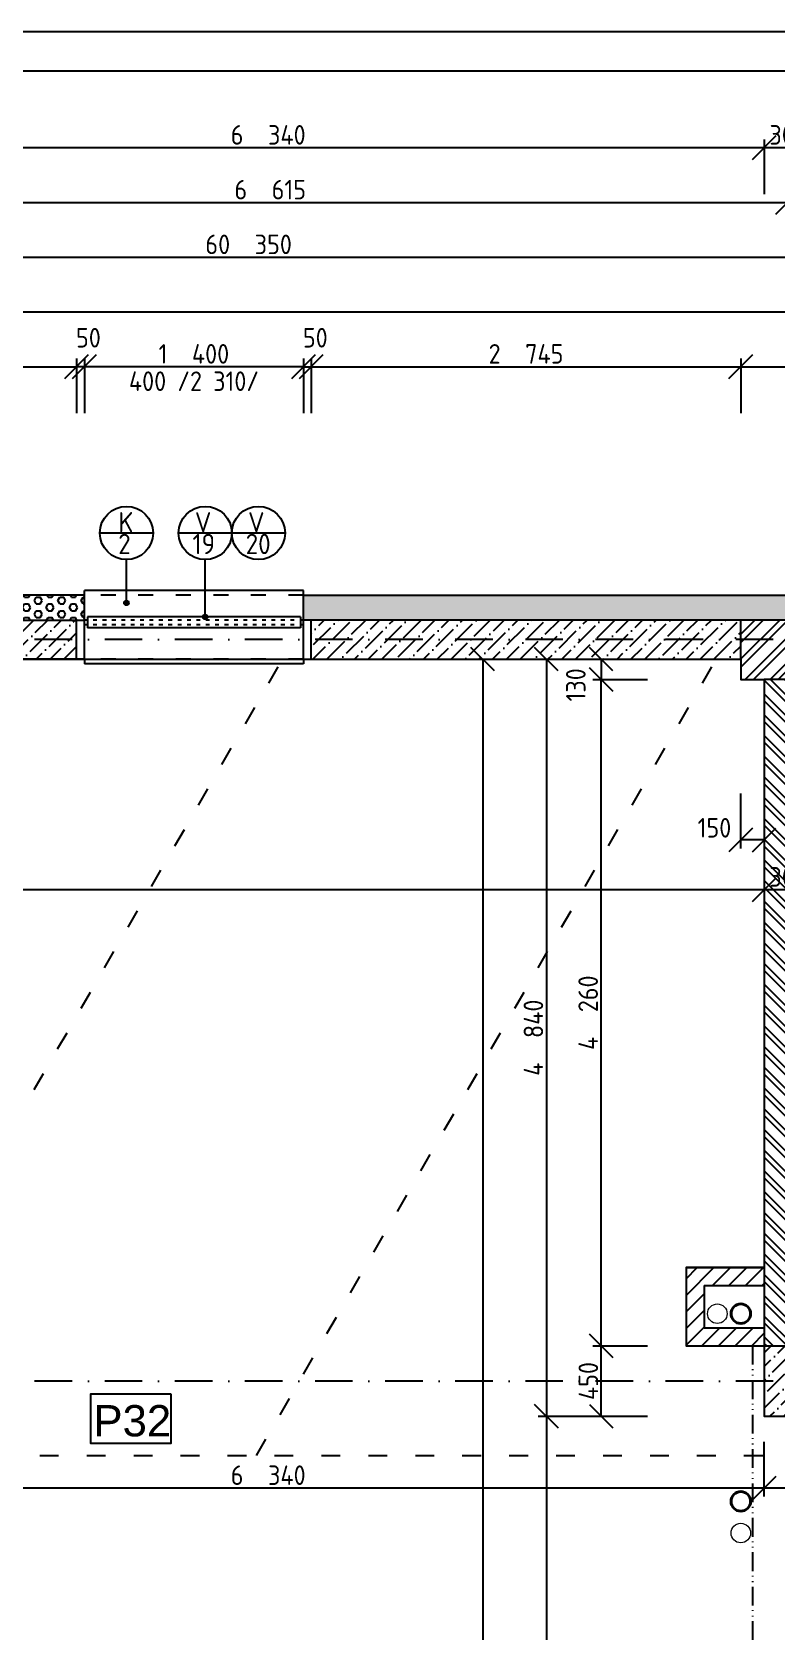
# Model space of a CAD drawing. Extents: x 4511820 to 5180432, y -1526536 to -944957.
# Drawn here: x 5124722 to 5129477, y -1379021 to -1368798 of the extents above; entities that cross this region are included whole.
import ezdxf

# ---------------------------------------------------------------- set-up
doc = ezdxf.new("R2010")
doc.units = 0
doc.header["$MEASUREMENT"] = 0
for name, pattern in [('ACAD_ISO03W100', [30, 12, -18]), ('ACAD_ISO12W100', [22, 12, -3, 0.5, -3, 0.5, -3]), ('BODKOCIARKOVANA_3', [5.6, 3, -1.3, 0, -1.3])]:
    doc.linetypes.add(name, pattern=pattern)
doc.layers.get('0').update_dxf_attribs({"linetype": 'CONTINUOUS'})
doc.layers.get('Defpoints').update_dxf_attribs({"color": 61, "linetype": 'CONTINUOUS'})
for name, color, linetype in [('KÓTY', 4, 'CONTINUOUS'), ('MÚRY', 1, 'CONTINUOUS'), ('OKNÁ', 143, 'CONTINUOUS'), ('osi', 253, 'CONTINUOUS'), ('Plochy', 41, 'CONTINUOUS'), ('POPIS', 7, 'CONTINUOUS'), ('POZEMOK', 7, 'CONTINUOUS'), ('TENKÁ', 7, 'CONTINUOUS'), ('ŠRAFY', 82, 'CONTINUOUS')]:
    doc.layers.add(name, color=color, linetype=linetype)
doc.layers.add('zz-kanal-daždová', color=136, linetype='CONTINUOUS', lineweight=40)
doc.layers.add('zz-kanal-splaskova', color=37, linetype='CONTINUOUS', lineweight=18)
doc.styles.add('Style-Arial', font='arial.ttf')
doc.styles.add('STYLE1', font='isocp.shx')
doc.dimstyles.new('STANDARD-50', dxfattribs={"dimtxt": 125, "dimasz": 150, "dimexe": 10, "dimexo": 200, "dimgap": 20, "dimtad": 1, "dimdsep": 46, "dimlunit": 6, "dimtxsty": 'STYLE1', "dimblk1": 'OBLIQUE', "dimblk2": 'OBLIQUE', "dimsah": 1, "dimcen": 2.5, "dimse1": 1, "dimse2": 1, "dimadec": 0, "dimazin": 0, "dimtfac": 1, "dimtmove": 1, "dimatfit": 3, "dimldrblk": 'OBLIQUE', "dimfxl": 1, "dimtolj": 1, "dimtzin": 0, "dimarcsym": 0})
pattern_1 = [(45, (584112, 0), (33.1456304, 121.533978), [156.25, -31.25, 0, -31.25])]
pattern_2 = [(0, (9e-09, -175781), (0, 43.3012702), [25, -50]), (120, (9e-09, -175781), (-37.5, -21.6506351), [25, -50]), (60, (25, -175781), (-37.5, 21.6506351), [25, -50])]

# ---------------------------------------------------------------- blocks, each defined once
blk = doc.blocks.new('_OBLIQUE')
at = {"color": 0, "linetype": 'ByBlock'}
blk.add_line((-0.5, -0.5), (0.5, 0.5), dxfattribs=at)
blk = doc.blocks.new('*D13288')
at = {"layer": 'Defpoints', "color": 0}
for p in [(5156282, -1370238), (5095932, -1372208), (5156282, -1372208)]:
    blk.add_point(p, dxfattribs=at)
at = {"layer": 'KÓTY', "color": 0, "lineweight": -2}
blk.add_line((5095932, -1370238), (5156282, -1370238), dxfattribs=at)
at = {"layer": 'KÓTY', "color": 0, "linetype": 'ByBlock', "lineweight": -2, "xscale": 150, "yscale": 150, "zscale": 150, "rotation": 180}
blk.add_blockref('_OBLIQUE', (5095932, -1370238), dxfattribs=at)
at = {"layer": 'KÓTY', "color": 0, "linetype": 'ByBlock', "lineweight": -2, "xscale": 150, "yscale": 150, "zscale": 150}
blk.add_blockref('_OBLIQUE', (5156282, -1370238), dxfattribs=at)
at = {"layer": 'KÓTY', "color": 0, "insert": (5126107, -1370156), "char_height": 125, "attachment_point": 5, "style": 'STYLE1'}
blk.add_mtext('\\A1;60ﾠ350', dxfattribs=at)
blk = doc.blocks.new('*D13295')
at = {"layer": 'Defpoints', "color": 0}
for p in [(5129552, -1369888), (5122937, -1372208), (5129552, -1372333)]:
    blk.add_point(p, dxfattribs=at)
at = {"layer": 'KÓTY', "color": 0, "lineweight": -2}
blk.add_line((5122937, -1369888), (5129552, -1369888), dxfattribs=at)
at = {"layer": 'KÓTY', "color": 0, "linetype": 'ByBlock', "lineweight": -2, "xscale": 150, "yscale": 150, "zscale": 150, "rotation": 180}
blk.add_blockref('_OBLIQUE', (5122937, -1369888), dxfattribs=at)
at = {"layer": 'KÓTY', "color": 0, "linetype": 'ByBlock', "lineweight": -2, "xscale": 150, "yscale": 150, "zscale": 150}
blk.add_blockref('_OBLIQUE', (5129552, -1369888), dxfattribs=at)
at = {"layer": 'KÓTY', "color": 0, "insert": (5126245, -1369806), "char_height": 125, "attachment_point": 5, "style": 'STYLE1'}
blk.add_mtext('\\A1;6ﾠ615', dxfattribs=at)
blk = doc.blocks.new('*D13303')
at = {"layer": 'Defpoints', "color": 0}
for p in [(5156282, -1370588), (5122812, -1372048), (5156282, -1372208)]:
    blk.add_point(p, dxfattribs=at)
at = {"layer": 'KÓTY', "color": 0, "lineweight": -2}
blk.add_line((5122812, -1370588), (5156282, -1370588), dxfattribs=at)
at = {"layer": 'KÓTY', "color": 0, "linetype": 'ByBlock', "lineweight": -2, "xscale": 150, "yscale": 150, "zscale": 150, "rotation": 180}
blk.add_blockref('_OBLIQUE', (5122812, -1370588), dxfattribs=at)
at = {"layer": 'KÓTY', "color": 0, "linetype": 'ByBlock', "lineweight": -2, "xscale": 150, "yscale": 150, "zscale": 150}
blk.add_blockref('_OBLIQUE', (5156282, -1370588), dxfattribs=at)
at = {"layer": 'KÓTY', "color": 0, "insert": (5139547, -1370506), "char_height": 125, "attachment_point": 5, "style": 'STYLE1'}
blk.add_mtext('\\A1;33ﾠ470', dxfattribs=at)
blk = doc.blocks.new('*D13313')
at = {"layer": 'Defpoints', "color": 0}
for p in [(5129402, -1369538), (5129402, -1372588), (5129702, -1372588)]:
    blk.add_point(p, dxfattribs=at)
at = {"layer": 'KÓTY', "color": 0, "lineweight": -2}
blk.add_line((5129702, -1369538), (5129402, -1369538), dxfattribs=at)
at = {"layer": 'KÓTY', "color": 0, "linetype": 'ByBlock', "lineweight": -2, "xscale": 150, "yscale": 150, "zscale": 150, "rotation": 180}
blk.add_blockref('_OBLIQUE', (5129402, -1369538), dxfattribs=at)
at = {"layer": 'KÓTY', "color": 0, "linetype": 'ByBlock', "lineweight": -2, "xscale": 150, "yscale": 150, "zscale": 150}
blk.add_blockref('_OBLIQUE', (5129702, -1369538), dxfattribs=at)
at = {"layer": 'KÓTY', "color": 0, "insert": (5129552, -1369456), "char_height": 125, "attachment_point": 5, "style": 'STYLE1'}
blk.add_mtext('\\A1;300', dxfattribs=at)
blk = doc.blocks.new('*D13314')
at = {"layer": 'Defpoints', "color": 0}
for p in [(5123062, -1369538), (5123062, -1372588), (5129402, -1372588)]:
    blk.add_point(p, dxfattribs=at)
at = {"layer": 'KÓTY', "color": 0, "lineweight": -2}
blk.add_line((5129402, -1369538), (5123062, -1369538), dxfattribs=at)
at = {"layer": 'KÓTY', "color": 0, "linetype": 'ByBlock', "lineweight": -2, "xscale": 150, "yscale": 150, "zscale": 150, "rotation": 180}
blk.add_blockref('_OBLIQUE', (5123062, -1369538), dxfattribs=at)
at = {"layer": 'KÓTY', "color": 0, "linetype": 'ByBlock', "lineweight": -2, "xscale": 150, "yscale": 150, "zscale": 150}
blk.add_blockref('_OBLIQUE', (5129402, -1369538), dxfattribs=at)
at = {"layer": 'KÓTY', "color": 0, "insert": (5126232, -1369456), "char_height": 125, "attachment_point": 5, "style": 'STYLE1'}
blk.add_mtext('\\A1;6ﾠ340', dxfattribs=at)
blk = doc.blocks.new('*D13335')
at = {"layer": 'Defpoints', "color": 0}
for p in [(5125057, -1370938), (5125057, -1372558), (5126457, -1372558)]:
    blk.add_point(p, dxfattribs=at)
at = {"layer": 'KÓTY', "color": 0, "lineweight": -2}
blk.add_line((5126457, -1370938), (5125057, -1370938), dxfattribs=at)
at = {"layer": 'KÓTY', "color": 0, "linetype": 'ByBlock', "lineweight": -2, "xscale": 150, "yscale": 150, "zscale": 150, "rotation": 180}
blk.add_blockref('_OBLIQUE', (5125057, -1370938), dxfattribs=at)
at = {"layer": 'KÓTY', "color": 0, "linetype": 'ByBlock', "lineweight": -2, "xscale": 150, "yscale": 150, "zscale": 150}
blk.add_blockref('_OBLIQUE', (5126457, -1370938), dxfattribs=at)
at = {"layer": 'KÓTY', "color": 0, "insert": (5125757, -1370856), "char_height": 125, "attachment_point": 5, "style": 'STYLE1'}
blk.add_mtext('\\A1;1ﾠ400', dxfattribs=at)
blk = doc.blocks.new('*D13336')
at = {"layer": 'Defpoints', "color": 0}
for p in [(5126507, -1370938), (5126457, -1372558), (5126507, -1372558)]:
    blk.add_point(p, dxfattribs=at)
at = {"layer": 'KÓTY', "color": 0, "lineweight": -2}
blk.add_line((5126457, -1370938), (5126507, -1370938), dxfattribs=at)
at = {"layer": 'KÓTY', "color": 0, "linetype": 'ByBlock', "lineweight": -2, "xscale": 150, "yscale": 150, "zscale": 150, "rotation": 180}
blk.add_blockref('_OBLIQUE', (5126457, -1370938), dxfattribs=at)
at = {"layer": 'KÓTY', "color": 0, "linetype": 'ByBlock', "lineweight": -2, "xscale": 150, "yscale": 150, "zscale": 150}
blk.add_blockref('_OBLIQUE', (5126507, -1370938), dxfattribs=at)
at = {"layer": 'KÓTY', "color": 0, "insert": (5126533, -1370753), "char_height": 125, "attachment_point": 5, "style": 'STYLE1'}
blk.add_mtext('\\A1;50', dxfattribs=at)
blk = doc.blocks.new('*D13337')
at = {"layer": 'Defpoints', "color": 0}
for p in [(5125007, -1370938), (5125007, -1372558), (5125057, -1372558)]:
    blk.add_point(p, dxfattribs=at)
at = {"layer": 'KÓTY', "color": 0, "lineweight": -2}
blk.add_line((5125057, -1370938), (5125007, -1370938), dxfattribs=at)
at = {"layer": 'KÓTY', "color": 0, "linetype": 'ByBlock', "lineweight": -2, "xscale": 150, "yscale": 150, "zscale": 150, "rotation": 180}
blk.add_blockref('_OBLIQUE', (5125007, -1370938), dxfattribs=at)
at = {"layer": 'KÓTY', "color": 0, "linetype": 'ByBlock', "lineweight": -2, "xscale": 150, "yscale": 150, "zscale": 150}
blk.add_blockref('_OBLIQUE', (5125057, -1370938), dxfattribs=at)
at = {"layer": 'KÓTY', "color": 0, "insert": (5125083, -1370753), "char_height": 125, "attachment_point": 5, "style": 'STYLE1'}
blk.add_mtext('\\A1;50', dxfattribs=at)
blk = doc.blocks.new('*D13349')
at = {"layer": 'Defpoints', "color": 0}
for p in [(5134002, -1370938), (5134002, -1372558), (5129252, -1372683)]:
    blk.add_point(p, dxfattribs=at)
at = {"layer": 'KÓTY', "color": 0, "lineweight": -2}
blk.add_line((5129252, -1370938), (5134002, -1370938), dxfattribs=at)
at = {"layer": 'KÓTY', "color": 0, "linetype": 'ByBlock', "lineweight": -2, "xscale": 150, "yscale": 150, "zscale": 150, "rotation": 180}
blk.add_blockref('_OBLIQUE', (5129252, -1370938), dxfattribs=at)
at = {"layer": 'KÓTY', "color": 0, "linetype": 'ByBlock', "lineweight": -2, "xscale": 150, "yscale": 150, "zscale": 150}
blk.add_blockref('_OBLIQUE', (5134002, -1370938), dxfattribs=at)
at = {"layer": 'KÓTY', "color": 0, "insert": (5131627, -1370856), "char_height": 125, "attachment_point": 5, "style": 'STYLE1'}
blk.add_mtext('\\A1;4ﾠ750', dxfattribs=at)
blk = doc.blocks.new('*D13350')
at = {"layer": 'Defpoints', "color": 0}
for p in [(5129252, -1370938), (5126507, -1372558), (5129252, -1372558)]:
    blk.add_point(p, dxfattribs=at)
at = {"layer": 'KÓTY', "color": 0, "lineweight": -2}
blk.add_line((5126507, -1370938), (5129252, -1370938), dxfattribs=at)
at = {"layer": 'KÓTY', "color": 0, "linetype": 'ByBlock', "lineweight": -2, "xscale": 150, "yscale": 150, "zscale": 150, "rotation": 180}
blk.add_blockref('_OBLIQUE', (5126507, -1370938), dxfattribs=at)
at = {"layer": 'KÓTY', "color": 0, "linetype": 'ByBlock', "lineweight": -2, "xscale": 150, "yscale": 150, "zscale": 150}
blk.add_blockref('_OBLIQUE', (5129252, -1370938), dxfattribs=at)
at = {"layer": 'KÓTY', "color": 0, "insert": (5127880, -1370856), "char_height": 125, "attachment_point": 5, "style": 'STYLE1'}
blk.add_mtext('\\A1;2ﾠ745', dxfattribs=at)
blk = doc.blocks.new('*D13351')
at = {"layer": 'Defpoints', "color": 0}
for p in [(5125007, -1370938), (5120112, -1372558), (5125007, -1372558)]:
    blk.add_point(p, dxfattribs=at)
at = {"layer": 'KÓTY', "color": 0, "lineweight": -2}
blk.add_line((5120112, -1370938), (5125007, -1370938), dxfattribs=at)
at = {"layer": 'KÓTY', "color": 0, "linetype": 'ByBlock', "lineweight": -2, "xscale": 150, "yscale": 150, "zscale": 150, "rotation": 180}
blk.add_blockref('_OBLIQUE', (5120112, -1370938), dxfattribs=at)
at = {"layer": 'KÓTY', "color": 0, "linetype": 'ByBlock', "lineweight": -2, "xscale": 150, "yscale": 150, "zscale": 150}
blk.add_blockref('_OBLIQUE', (5125007, -1370938), dxfattribs=at)
at = {"layer": 'KÓTY', "color": 0, "insert": (5122560, -1370856), "char_height": 125, "attachment_point": 5, "style": 'STYLE1'}
blk.add_mtext('\\A1;4ﾠ895', dxfattribs=at)
blk = doc.blocks.new('*D21358')
at = {"layer": 'Defpoints', "color": 0}
for p in [(5129402, -1377648), (5136042, -1377648), (5129402, -1378108)]:
    blk.add_point(p, dxfattribs=at)
at = {"layer": 'KÓTY', "color": 0, "lineweight": -2}
blk.add_line((5136042, -1378108), (5129402, -1378108), dxfattribs=at)
at = {"layer": 'KÓTY', "color": 0, "linetype": 'ByBlock', "lineweight": -2, "xscale": 150, "yscale": 150, "zscale": 150, "rotation": 180}
blk.add_blockref('_OBLIQUE', (5129402, -1378108), dxfattribs=at)
at = {"layer": 'KÓTY', "color": 0, "linetype": 'ByBlock', "lineweight": -2, "xscale": 150, "yscale": 150, "zscale": 150}
blk.add_blockref('_OBLIQUE', (5136042, -1378108), dxfattribs=at)
at = {"layer": 'KÓTY', "color": 0, "insert": (5132722, -1378025), "char_height": 125, "attachment_point": 5, "style": 'STYLE1'}
blk.add_mtext('\\A1;6ﾠ640', dxfattribs=at)
blk = doc.blocks.new('*D21359')
at = {"layer": 'Defpoints', "color": 0}
for p in [(5123062, -1377648), (5129402, -1377648), (5123062, -1378108)]:
    blk.add_point(p, dxfattribs=at)
at = {"layer": 'KÓTY', "color": 0, "lineweight": -2}
blk.add_line((5129402, -1378108), (5123062, -1378108), dxfattribs=at)
at = {"layer": 'KÓTY', "color": 0, "linetype": 'ByBlock', "lineweight": -2, "xscale": 150, "yscale": 150, "zscale": 150, "rotation": 180}
blk.add_blockref('_OBLIQUE', (5123062, -1378108), dxfattribs=at)
at = {"layer": 'KÓTY', "color": 0, "linetype": 'ByBlock', "lineweight": -2, "xscale": 150, "yscale": 150, "zscale": 150}
blk.add_blockref('_OBLIQUE', (5129402, -1378108), dxfattribs=at)
at = {"layer": 'KÓTY', "color": 0, "insert": (5126232, -1378025), "char_height": 125, "attachment_point": 5, "style": 'STYLE1'}
blk.add_mtext('\\A1;6ﾠ340', dxfattribs=at)
blk = doc.blocks.new('*D21420')
at = {"layer": 'Defpoints', "color": 0}
for p in [(5129402, -1374283), (5129402, -1374283), (5129702, -1374283)]:
    blk.add_point(p, dxfattribs=at)
at = {"layer": 'KÓTY', "color": 0, "lineweight": -2}
blk.add_line((5129702, -1374283), (5129402, -1374283), dxfattribs=at)
at = {"layer": 'KÓTY', "color": 0, "linetype": 'ByBlock', "lineweight": -2, "xscale": 150, "yscale": 150, "zscale": 150, "rotation": 180}
blk.add_blockref('_OBLIQUE', (5129402, -1374283), dxfattribs=at)
at = {"layer": 'KÓTY', "color": 0, "linetype": 'ByBlock', "lineweight": -2, "xscale": 150, "yscale": 150, "zscale": 150}
blk.add_blockref('_OBLIQUE', (5129702, -1374283), dxfattribs=at)
at = {"layer": 'KÓTY', "color": 0, "insert": (5129552, -1374200), "char_height": 125, "attachment_point": 5, "style": 'STYLE1'}
blk.add_mtext('\\A1;300', dxfattribs=at)
blk = doc.blocks.new('*D21421')
at = {"layer": 'Defpoints', "color": 0}
for p in [(5109532, -1374283), (5109532, -1374283), (5129402, -1374283)]:
    blk.add_point(p, dxfattribs=at)
at = {"layer": 'KÓTY', "color": 0, "lineweight": -2}
blk.add_line((5129402, -1374283), (5109532, -1374283), dxfattribs=at)
at = {"layer": 'KÓTY', "color": 0, "linetype": 'ByBlock', "lineweight": -2, "xscale": 150, "yscale": 150, "zscale": 150, "rotation": 180}
blk.add_blockref('_OBLIQUE', (5109532, -1374283), dxfattribs=at)
at = {"layer": 'KÓTY', "color": 0, "linetype": 'ByBlock', "lineweight": -2, "xscale": 150, "yscale": 150, "zscale": 150}
blk.add_blockref('_OBLIQUE', (5129402, -1374283), dxfattribs=at)
at = {"layer": 'KÓTY', "color": 0, "insert": (5119467, -1374200), "char_height": 125, "attachment_point": 5, "style": 'STYLE1'}
blk.add_mtext('\\A1;19ﾠ870', dxfattribs=at)
blk = doc.blocks.new('*D21479')
at = {"layer": 'Defpoints', "color": 0}
for p in [(5128360, -1377198), (5129361, -1377198), (5129361, -1377648)]:
    blk.add_point(p, dxfattribs=at)
at = {"layer": 'KÓTY', "color": 0, "lineweight": -2}
blk.add_line((5128360, -1377648), (5128360, -1377198), dxfattribs=at)
at = {"layer": 'KÓTY', "color": 0, "linetype": 'ByBlock', "lineweight": -2, "xscale": 150, "yscale": 150, "zscale": 150}
for p, rotation in [((5128360, -1377198), 90), ((5128360, -1377648), 270)]:
    blk.add_blockref('_OBLIQUE', p, dxfattribs=dict(at, rotation=rotation))
at = {"layer": 'KÓTY', "color": 0, "insert": (5128278, -1377423), "char_height": 125, "attachment_point": 5, "rotation": 90, "style": 'STYLE1'}
blk.add_mtext('\\A1;450', dxfattribs=at)
blk = doc.blocks.new('*D21480')
at = {"layer": 'Defpoints', "color": 0}
for p in [(5128360, -1372938), (5129361, -1372938), (5129361, -1377198)]:
    blk.add_point(p, dxfattribs=at)
at = {"layer": 'KÓTY', "color": 0, "lineweight": -2}
blk.add_line((5128360, -1377198), (5128360, -1372938), dxfattribs=at)
at = {"layer": 'KÓTY', "color": 0, "linetype": 'ByBlock', "lineweight": -2, "xscale": 150, "yscale": 150, "zscale": 150}
for p, rotation in [((5128360, -1372938), 90), ((5128360, -1377198), 270)]:
    blk.add_blockref('_OBLIQUE', p, dxfattribs=dict(at, rotation=rotation))
at = {"layer": 'KÓTY', "color": 0, "insert": (5128277, -1375068), "char_height": 125, "attachment_point": 5, "rotation": 90, "style": 'STYLE1'}
blk.add_mtext('\\A1;4ﾠ260', dxfattribs=at)
blk = doc.blocks.new('*D21481')
at = {"layer": 'Defpoints', "color": 0}
for p in [(5129211, -1372808), (5128360, -1372938), (5129211, -1372938)]:
    blk.add_point(p, dxfattribs=at)
at = {"layer": 'KÓTY', "color": 0, "lineweight": -2}
blk.add_line((5128360, -1372808), (5128360, -1372938), dxfattribs=at)
at = {"layer": 'KÓTY', "color": 0, "linetype": 'ByBlock', "lineweight": -2, "xscale": 150, "yscale": 150, "zscale": 150}
for p, rotation in [((5128360, -1372808), 90), ((5128360, -1372938), 270)]:
    blk.add_blockref('_OBLIQUE', p, dxfattribs=dict(at, rotation=rotation))
at = {"layer": 'KÓTY', "color": 0, "insert": (5128198, -1372972), "char_height": 125, "attachment_point": 5, "rotation": 90, "style": 'STYLE1'}
blk.add_mtext('\\A1;130', dxfattribs=at)
blk = doc.blocks.new('*D21482')
at = {"layer": 'Defpoints', "color": 0}
for p in [(5129252, -1372808), (5128010, -1377648), (5129402, -1377648)]:
    blk.add_point(p, dxfattribs=at)
at = {"layer": 'KÓTY', "color": 0, "lineweight": -2}
blk.add_line((5128010, -1372808), (5128010, -1377648), dxfattribs=at)
at = {"layer": 'KÓTY', "color": 0, "linetype": 'ByBlock', "lineweight": -2, "xscale": 150, "yscale": 150, "zscale": 150}
for p, rotation in [((5128010, -1372808), 90), ((5128010, -1377648), 270)]:
    blk.add_blockref('_OBLIQUE', p, dxfattribs=dict(at, rotation=rotation))
at = {"layer": 'KÓTY', "color": 0, "insert": (5127927, -1375228), "char_height": 125, "attachment_point": 5, "rotation": 90, "style": 'STYLE1'}
blk.add_mtext('\\A1;4ﾠ840', dxfattribs=at)
blk = doc.blocks.new('*D21483')
at = {"layer": 'Defpoints', "color": 0}
for p in [(5129011, -1377648), (5128010, -1381148), (5129011, -1381148)]:
    blk.add_point(p, dxfattribs=at)
at = {"layer": 'KÓTY', "color": 0, "lineweight": -2}
blk.add_line((5128010, -1377648), (5128010, -1381148), dxfattribs=at)
at = {"layer": 'KÓTY', "color": 0, "linetype": 'ByBlock', "lineweight": -2, "xscale": 150, "yscale": 150, "zscale": 150}
for p, rotation in [((5128010, -1377648), 90), ((5128010, -1381148), 270)]:
    blk.add_blockref('_OBLIQUE', p, dxfattribs=dict(at, rotation=rotation))
at = {"layer": 'KÓTY', "color": 0, "insert": (5127927, -1379398), "char_height": 125, "attachment_point": 5, "rotation": 90, "style": 'STYLE1'}
blk.add_mtext('\\A1;3ﾠ500', dxfattribs=at)
blk = doc.blocks.new('*D21594')
at = {"layer": 'Defpoints', "color": 0}
for p in [(5129252, -1372938), (5129402, -1372938), (5129252, -1373964)]:
    blk.add_point(p, dxfattribs=at)
at = {"layer": 'KÓTY', "color": 0, "lineweight": -2}
blk.add_line((5129402, -1373964), (5129252, -1373964), dxfattribs=at)
at = {"layer": 'KÓTY', "color": 0, "linetype": 'ByBlock', "lineweight": -2, "xscale": 150, "yscale": 150, "zscale": 150, "rotation": 180}
blk.add_blockref('_OBLIQUE', (5129252, -1373964), dxfattribs=at)
at = {"layer": 'KÓTY', "color": 0, "linetype": 'ByBlock', "lineweight": -2, "xscale": 150, "yscale": 150, "zscale": 150}
blk.add_blockref('_OBLIQUE', (5129402, -1373964), dxfattribs=at)
at = {"layer": 'KÓTY', "color": 0, "insert": (5129084, -1373886), "char_height": 125, "attachment_point": 5, "style": 'STYLE1'}
blk.add_mtext('\\A1;150', dxfattribs=at)
blk = doc.blocks.new('*D33754')
at = {"layer": 'Defpoints', "color": 0}
for p in [(5128010, -1372808), (5127603, -1385988), (5128010, -1385988)]:
    blk.add_point(p, dxfattribs=at)
at = {"layer": 'KÓTY', "color": 0, "lineweight": -2}
blk.add_line((5127603, -1372808), (5127603, -1385988), dxfattribs=at)
at = {"layer": 'KÓTY', "color": 0, "linetype": 'ByBlock', "lineweight": -2, "xscale": 150, "yscale": 150, "zscale": 150}
for p, rotation in [((5127603, -1372808), 90), ((5127603, -1385988), 270)]:
    blk.add_blockref('_OBLIQUE', p, dxfattribs=dict(at, rotation=rotation))
at = {"layer": 'KÓTY', "color": 0, "insert": (5127520, -1379398), "char_height": 125, "attachment_point": 5, "rotation": 90, "style": 'STYLE1'}
blk.add_mtext('\\A1;13ﾠ180', dxfattribs=at)

msp = doc.modelspace()

# ---------------------------------------------------------------- hatches: boundary and pattern name
at = {"layer": 'TENKÁ'}
h = msp.add_hatch(color=256, dxfattribs=at)
h.dxf.hatch_style = 1
h.paths.add_polyline_path([(5125326.266, -1372433.222, 2.414213562), (5125341.266, -1372448.222, 0.414213562)])
h = msp.add_hatch(color=256, dxfattribs=at)
h.dxf.hatch_style = 1
h.paths.add_polyline_path([(5125829.499, -1372523.048, 2.414213562), (5125844.499, -1372538.048, 0.414213562)])
at = {"layer": 'ŠRAFY'}
h = msp.add_hatch(dxfattribs=at)
h.set_pattern_fill('HEX', color=256, scale=200)
h.set_pattern_definition(pattern_2)
h.paths.add_polyline_path([(5125057.5, -1372558.048), (5125057.5, -1372518.048), (5125057.5, -1372398.048), (5122812.5, -1372398.048), (5122812.5, -1372558.048), (5125007.5, -1372558.048)])
h = msp.add_hatch(dxfattribs=at)
h.set_pattern_fill('HEX', color=256, scale=200)
h.set_pattern_definition(pattern_2)
h.paths.add_polyline_path([(5126457.5, -1372398.048), (5126457.5, -1372518.048), (5126457.5, -1372558.048), (5126507.5, -1372558.048), (5129252.5, -1372558.048), (5134002.5, -1372558.048), (5134002.5, -1372938.048), (5134002.5, -1373498.048), (5134162.5, -1373498.048), (5134162.5, -1373478.048), (5134162.5, -1372398.048)])
h = msp.add_hatch(dxfattribs=at)
h.set_pattern_fill('ANSI36', color=256, scale=500)
h.set_pattern_definition(pattern_1)
h.paths.add_polyline_path([(5122812.5, -1372808.048), (5123137.5, -1372808.048), (5123675.185, -1372808.048), (5125007.5, -1372808.048), (5125007.5, -1372558.048), (5122812.5, -1372558.048)])
h = msp.add_hatch(dxfattribs=at)
h.set_pattern_fill('ANSI36', color=256, scale=500)
h.set_pattern_definition(pattern_1)
h.paths.add_polyline_path([(5126507.5, -1372558.048), (5126507.5, -1372808.048), (5129252.5, -1372808.048), (5129252.5, -1372558.048)])
h = msp.add_hatch(dxfattribs=at)
h.set_pattern_fill('ANSI32', color=256, scale=300)
h.paths.add_polyline_path([(5134002.5, -1372938.048), (5134002.5, -1372558.048), (5129252.5, -1372558.048), (5129252.5, -1372808.048), (5129252.5, -1372938.048), (5129402.5, -1372938.048), (5129702.5, -1372938.048), (5132002.5, -1372938.048), (5132202.5, -1372938.048), (5133802.5, -1372938.048)])
h = msp.add_hatch(dxfattribs=at)
h.set_pattern_fill('ANSI32', color=256, scale=250, angle=90)
h.paths.add_polyline_path([(5129402.5, -1377068.048), (5129402.5, -1377148.048), (5129402.5, -1377198.048), (5129702.5, -1377198.048), (5129702.5, -1376278.048), (5129702.5, -1376163.048), (5129702.5, -1375998.048), (5129702.5, -1375718.048), (5129702.5, -1375563.048), (5129702.5, -1375438.048), (5129702.5, -1375158.048), (5129702.5, -1374878.048), (5129702.5, -1374598.048), (5129702.5, -1374318.048), (5129702.5, -1374038.048), (5129702.5, -1372938.048), (5129402.5, -1372938.048), (5129402.5, -1376698.048), (5129402.5, -1376778.048)])
at = {"layer": 'ŠRAFY', "ltscale": 0.25}
h = msp.add_hatch(dxfattribs=at)
h.set_pattern_fill('ANSI31', color=256, scale=600, style=0)
h.set_pattern_definition([(45, (584112, 0), (-53.0330086, 53.0330086), [])])
h.paths.add_polyline_path([(5129327.5, -1377198.048), (5129402.5, -1377198.048), (5129402.5, -1377083.048), (5129017.5, -1377083.048), (5129017.5, -1376813.048), (5129402.5, -1376813.048), (5129402.5, -1376698.048), (5128902.5, -1376698.048), (5128902.5, -1377198.048)])
h = msp.add_hatch(dxfattribs=at)
h.set_pattern_fill('ANSI36', color=256, scale=500)
h.set_pattern_definition([(45, (604282, -252049.5), (33.1456304, 121.533978), [156.25, -31.25, 0, -31.25])])
h.paths.add_polyline_path([(5129702.5, -1377568.048), (5129702.5, -1377428.048), (5129702.5, -1377348.048), (5129702.5, -1377198.048), (5129402.5, -1377198.048), (5129402.5, -1377348.048), (5129402.5, -1377648.048), (5129702.5, -1377648.048)])

# ---------------------------------------------------------------- linework, layer by layer
at = {"layer": 'KÓTY', "ltscale": 25}
for p, q in [((5129402.5, -1369484.954), (5129402.5, -1369834.954)), ((5128306.597, -1372938.048), (5128656.597, -1372938.048)), ((5129252.5, -1374017.403), (5129252.5, -1373667.403)), ((5128306.597, -1377198.048), (5128656.597, -1377198.048)), ((5127956.597, -1377648.048), (5128306.597, -1377648.048)), ((5128306.597, -1377648.048), (5128656.597, -1377648.048)), ((5129402.5, -1378160.903), (5129402.5, -1377810.903))]:
    msp.add_line(p, q, dxfattribs=at)
at = {"layer": 'KÓTY', "ltscale": 0.25}
for p, q in [((5125007.5, -1370884.954), (5125007.5, -1371234.954)), ((5125057.5, -1370884.954), (5125057.5, -1371234.954)), ((5126457.5, -1370884.954), (5126457.5, -1371234.954)), ((5126507.5, -1370884.954), (5126507.5, -1371234.954)), ((5129252.5, -1370884.954), (5129252.5, -1371234.954))]:
    msp.add_line(p, q, dxfattribs=at)
at = {"layer": 'MÚRY'}
for p, q in [((5125057.5, -1372398.048), (5120062.5, -1372398.048)), ((5125057.5, -1372808.048), (5125057.5, -1372398.048)), ((5126457.5, -1372398.048), (5134162.5, -1372398.048)), ((5126457.5, -1372808.048), (5126457.5, -1372398.048)), ((5125057.5, -1372808.048), (5120062.5, -1372808.048)), ((5126457.5, -1372808.048), (5129252.5, -1372808.048)), ((5129252.5, -1372808.048), (5129252.5, -1372938.048)), ((5129252.5, -1372938.048), (5129402.5, -1372938.048)), ((5129402.5, -1372938.048), (5129402.5, -1376698.048)), ((5128902.5, -1376698.048), (5128902.5, -1377198.048)), ((5128902.5, -1376698.048), (5129402.5, -1376698.048)), ((5129017.5, -1376813.048), (5129402.5, -1376813.048)), ((5129017.5, -1376813.048), (5129017.5, -1377083.048)), ((5129402.5, -1376813.048), (5129402.5, -1377083.048)), ((5129017.5, -1377083.048), (5129402.5, -1377083.048)), ((5128902.5, -1377198.048), (5129402.5, -1377198.048)), ((5129402.5, -1377198.048), (5129402.5, -1377648.048)), ((5129402.5, -1377648.048), (5136342.5, -1377648.048)), ((5129402.5, -1377648.048), (5129702.5, -1377648.048))]:
    msp.add_line(p, q, dxfattribs=at)
at = {"layer": 'OKNÁ', "color": 8, "ltscale": 2}
for p, q in [((5126437.5, -1372538.048), (5125077.5, -1372538.048)), ((5125077.5, -1372538.048), (5125077.5, -1372608.048)), ((5126437.5, -1372538.048), (5126437.5, -1372608.048)), ((5126437.5, -1372608.048), (5125077.5, -1372608.048))]:
    msp.add_line(p, q, dxfattribs=at)
at = {"layer": 'OKNÁ', "color": 8, "linetype": 'ACAD_ISO03W100', "ltscale": 2}
for p, q in [((5126457.5, -1372558.048), (5125057.5, -1372558.048)), ((5126457.5, -1372588.048), (5125057.5, -1372588.048))]:
    msp.add_line(p, q, dxfattribs=at)
at = {"layer": 'osi', "linetype": 'BODKOCIARKOVANA_3', "ltscale": 80}
for p, q in [((5157242.5, -1372683.048), (5093572.5, -1372683.048)), ((5157242.5, -1377423.048), (5093572.5, -1377423.048))]:
    msp.add_line(p, q, dxfattribs=at)
at = {"layer": 'Plochy'}
msp.add_lwpolyline([(5109532.5, -1372808.048), (5129252.5, -1372808.048), (5129252.5, -1372938.048), (5129402.5, -1372938.048), (5129402.5, -1376698.048), (5128902.5, -1376698.048), (5128902.5, -1377198.048), (5129402.5, -1377198.048), (5129402.5, -1377648.048), (5136342.5, -1377648.048), (5136342.5, -1372808.048), (5149172.5, -1372808.048)], dxfattribs=at)
at = {"layer": 'POPIS', "color": 8, "ltscale": 0.25}
msp.add_lwpolyline([(5125612.511, -1377507.8), (5125096.111, -1377507.8), (5125096.111, -1377820), (5125612.511, -1377820)], close=True, dxfattribs=at)
at = {"layer": 'POZEMOK', "linetype": 'ACAD_ISO03W100', "ltscale": 10}
for p, q in [((5123386.235, -1377898.048), (5126324.948, -1372808.048)), ((5126157.516, -1377898.048), (5129096.229, -1372808.048)), ((5110372.5, -1377898.048), (5145863.478, -1377898.048))]:
    msp.add_line(p, q, dxfattribs=at)
at = {"layer": 'TENKÁ', "color": 7}
for p, q in [((5169932, -1368798.143), (5091141, -1368798.143)), ((5169682, -1369048.143), (5091391, -1369048.143))]:
    msp.add_line(p, q, dxfattribs=at)
at = {"layer": 'TENKÁ', "ltscale": 0.25}
for p, q in [((5125496.266, -1372001.319), (5125156.266, -1372001.319)), ((5125999.499, -1372001.319), (5125659.499, -1372001.319)), ((5126339.499, -1372001.319), (5125999.499, -1372001.319)), ((5125326.266, -1372463.222), (5125326.266, -1372171.319)), ((5125829.499, -1372553.048), (5125829.499, -1372171.319)), ((5126457.5, -1372368.048), (5125057.5, -1372368.048)), ((5125057.5, -1372398.048), (5125057.5, -1372368.048)), ((5126457.5, -1372398.048), (5126457.5, -1372368.048)), ((5125057.5, -1372808.048), (5125057.5, -1372838.048)), ((5126457.5, -1372838.048), (5125057.5, -1372838.048)), ((5126457.5, -1372808.048), (5126457.5, -1372838.048))]:
    msp.add_line(p, q, dxfattribs=at)
at = {"layer": 'TENKÁ', "linetype": 'ACAD_ISO03W100', "ltscale": 8}
for p, q in [((5126457.5, -1372398.048), (5125057.5, -1372398.048)), ((5126457.5, -1372808.048), (5125057.5, -1372808.048))]:
    msp.add_line(p, q, dxfattribs=at)
at = {"layer": 'TENKÁ'}
for p, q in [((5122812.5, -1372558.048), (5125057.5, -1372558.048)), ((5125007.5, -1372808.048), (5125007.5, -1372558.048)), ((5134002.5, -1372558.048), (5126457.5, -1372558.048)), ((5126507.5, -1372808.048), (5126507.5, -1372558.048)), ((5129252.5, -1372808.048), (5129252.5, -1372558.048)), ((5129702.5, -1372938.048), (5129402.5, -1372938.048)), ((5129402.5, -1376698.048), (5129402.5, -1376813.048)), ((5129402.5, -1377083.048), (5129402.5, -1377198.048)), ((5129402.5, -1377198.048), (5129702.5, -1377198.048))]:
    msp.add_line(p, q, dxfattribs=at)
at = {"layer": 'TENKÁ', "linetype": 'ACAD_ISO12W100', "ltscale": 10}
msp.add_line((5129327.5, -1377198.048), (5129327.5, -1385988.048), dxfattribs=at)
at = {"layer": 'TENKÁ', "ltscale": 0.25}
for centre in [(5125326.266, -1372001.319), (5125829.499, -1372001.319), (5126169.499, -1372001.319)]:
    msp.add_circle(centre, 170, dxfattribs=at)
at = {"layer": 'TENKÁ'}
for centre in [(5125326.266, -1372448.222), (5125829.499, -1372538.048)]:
    msp.add_circle(centre, 15, dxfattribs=at)
at = {"layer": 'zz-kanal-daždová'}
for centre in [(5129252.5, -1376992.351), (5129252.5, -1378192.351)]:
    msp.add_circle(centre, 62.5, dxfattribs=at)
at = {"layer": 'zz-kanal-splaskova'}
for centre in [(5129102.5, -1376992.351), (5129252.5, -1378394.851)]:
    msp.add_circle(centre, 62.5, dxfattribs=at)

# ---------------------------------------------------------------- texts
at = {"layer": 'KÓTY', "insert": (5125757.5, -1371030.814), "char_height": 125, "attachment_point": 5, "style": 'STYLE1'}
msp.add_mtext('\\A1;400 /2 310/', dxfattribs=at)
at = {"layer": 'POPIS', "color": 8, "ltscale": 0.25, "style": 'Style-Arial'}
msp.add_text('P32', height=200, dxfattribs=at).set_placement((5125114.977, -1377776.764))
at = {"layer": 'TENKÁ', "style": 'STYLE1'}
for s, p in [('K', (5125274.235, -1371997.819)), ('V', (5125763.468, -1371997.819)), ('V', (5126103.468, -1371997.819)), ('2', (5125273.235, -1372136.456)), ('19', (5125747.968, -1372136.456)), ('20', (5126087.968, -1372136.456))]:
    msp.add_text(s, height=130, dxfattribs=at).set_placement(p)

# ---------------------------------------------------------------- dimensions: what is measured, and where the dimension line sits
at = {"layer": 'KÓTY'}
for base, p1, p2, picture, middle in [((5123062.5, -1369538.357), (5129402.5, -1372588.048), (5123062.5, -1372588.048), '*D13314', (5126232.5, -1369455.814)), ((5129402.5, -1369538.357), (5129702.5, -1372588.048), (5129402.5, -1372588.048), '*D13313', (5129552.5, -1369455.857)), ((5129552.5, -1369888.357), (5122937.5, -1372208.048), (5129552.5, -1372333.048), '*D13295', (5126245, -1369805.814)), ((5156282.5, -1370238.357), (5095932.5, -1372208.048), (5156282.5, -1372208.048), '*D13288', (5126107.5, -1370155.814)), ((5156282.5, -1370588.357), (5122812.5, -1372048.048), (5156282.5, -1372208.048), '*D13303', (5139547.5, -1370505.814)), ((5125007.5, -1370938.357), (5125057.5, -1372558.048), (5125007.5, -1372558.048), '*D13337', (5125083.25, -1370753.357)), ((5126507.5, -1370938.357), (5126457.5, -1372558.048), (5126507.5, -1372558.048), '*D13336', (5126533.25, -1370753.357)), ((5125007.5, -1370938.357), (5120112.5, -1372558.048), (5125007.5, -1372558.048), '*D13351', (5122560, -1370855.814)), ((5125057.5, -1370938.357), (5126457.5, -1372558.048), (5125057.5, -1372558.048), '*D13335', (5125757.5, -1370855.814)), ((5129252.5, -1370938.357), (5126507.5, -1372558.048), (5129252.5, -1372558.048), '*D13350', (5127880, -1370855.814)), ((5134002.5, -1370938.357), (5129252.5, -1372683.048), (5134002.5, -1372558.048), '*D13349', (5131627.5, -1370855.814)), ((5109532.5, -1374282.857), (5129402.5, -1374282.857), (5109532.5, -1374282.857), '*D21421', (5119467.5, -1374200.314)), ((5129402.5, -1374282.857), (5129702.5, -1374282.857), (5129402.5, -1374282.857), '*D21420', (5129552.5, -1374200.357)), ((5123062.5, -1378107.5), (5129402.5, -1377648.048), (5123062.5, -1377648.048), '*D21359', (5126232.5, -1378024.957)), ((5129402.5, -1378107.5), (5136042.5, -1377648.048), (5129402.5, -1377648.048), '*D21358', (5132722.5, -1378024.957))]:
    dim = msp.add_linear_dim(base=base, p1=p1, p2=p2, dimstyle='STANDARD-50', dxfattribs=at)
    dim.commit()
    dim.dimension.update_dxf_attribs({"geometry": picture, "text_midpoint": middle})
dim = msp.add_linear_dim(base=(5127603, -1385988.048), p1=(5128010, -1372808.048), p2=(5128010, -1385988.048), angle=90, dimstyle='STANDARD-50', override={"dimtxsty": 'STYLE1', "dimldrblk": 'OBLIQUE'}, dxfattribs=at)
dim.commit()
dim.dimension.update_dxf_attribs({"geometry": '*D33754', "text_midpoint": (5127520.457, -1379398.048)})
for base, p1, p2, picture, middle in [((5128010, -1377648.048), (5129252.5, -1372808.048), (5129402.5, -1377648.048), '*D21482', (5127927.457, -1375228.048)), ((5128360, -1372938.048), (5129361, -1377198.048), (5129361, -1372938.048), '*D21480', (5128277.457, -1375068.048)), ((5128360, -1377198.048), (5129361, -1377648.048), (5129361, -1377198.048), '*D21479', (5128277.5, -1377423.048)), ((5128010, -1381148.048), (5129011, -1377648.048), (5129011, -1381148.048), '*D21483', (5127927.457, -1379398.048))]:
    dim = msp.add_linear_dim(base=base, p1=p1, p2=p2, angle=90, dimstyle='STANDARD-50', dxfattribs=at)
    dim.commit()
    dim.dimension.update_dxf_attribs({"geometry": picture, "text_midpoint": middle})
dim = msp.add_linear_dim(base=(5128360, -1372938.048), p1=(5129211, -1372808.048), p2=(5129211, -1372938.048), angle=90, dimstyle='STANDARD-50', dxfattribs=at)
dim.commit()
dim.dimension.update_dxf_attribs({"geometry": '*D21481', "text_midpoint": (5128280, -1372971.5), "dimtype": 160})
dim = msp.add_linear_dim(base=(5129252.5, -1373964), p1=(5129402.5, -1372938.048), p2=(5129252.5, -1372938.048), dimstyle='STANDARD-50', dxfattribs=at)
dim.commit()
dim.dimension.update_dxf_attribs({"geometry": '*D21594', "text_midpoint": (5129083.5, -1373968.5), "dimtype": 160})

doc.saveas('drawing.dxf')
